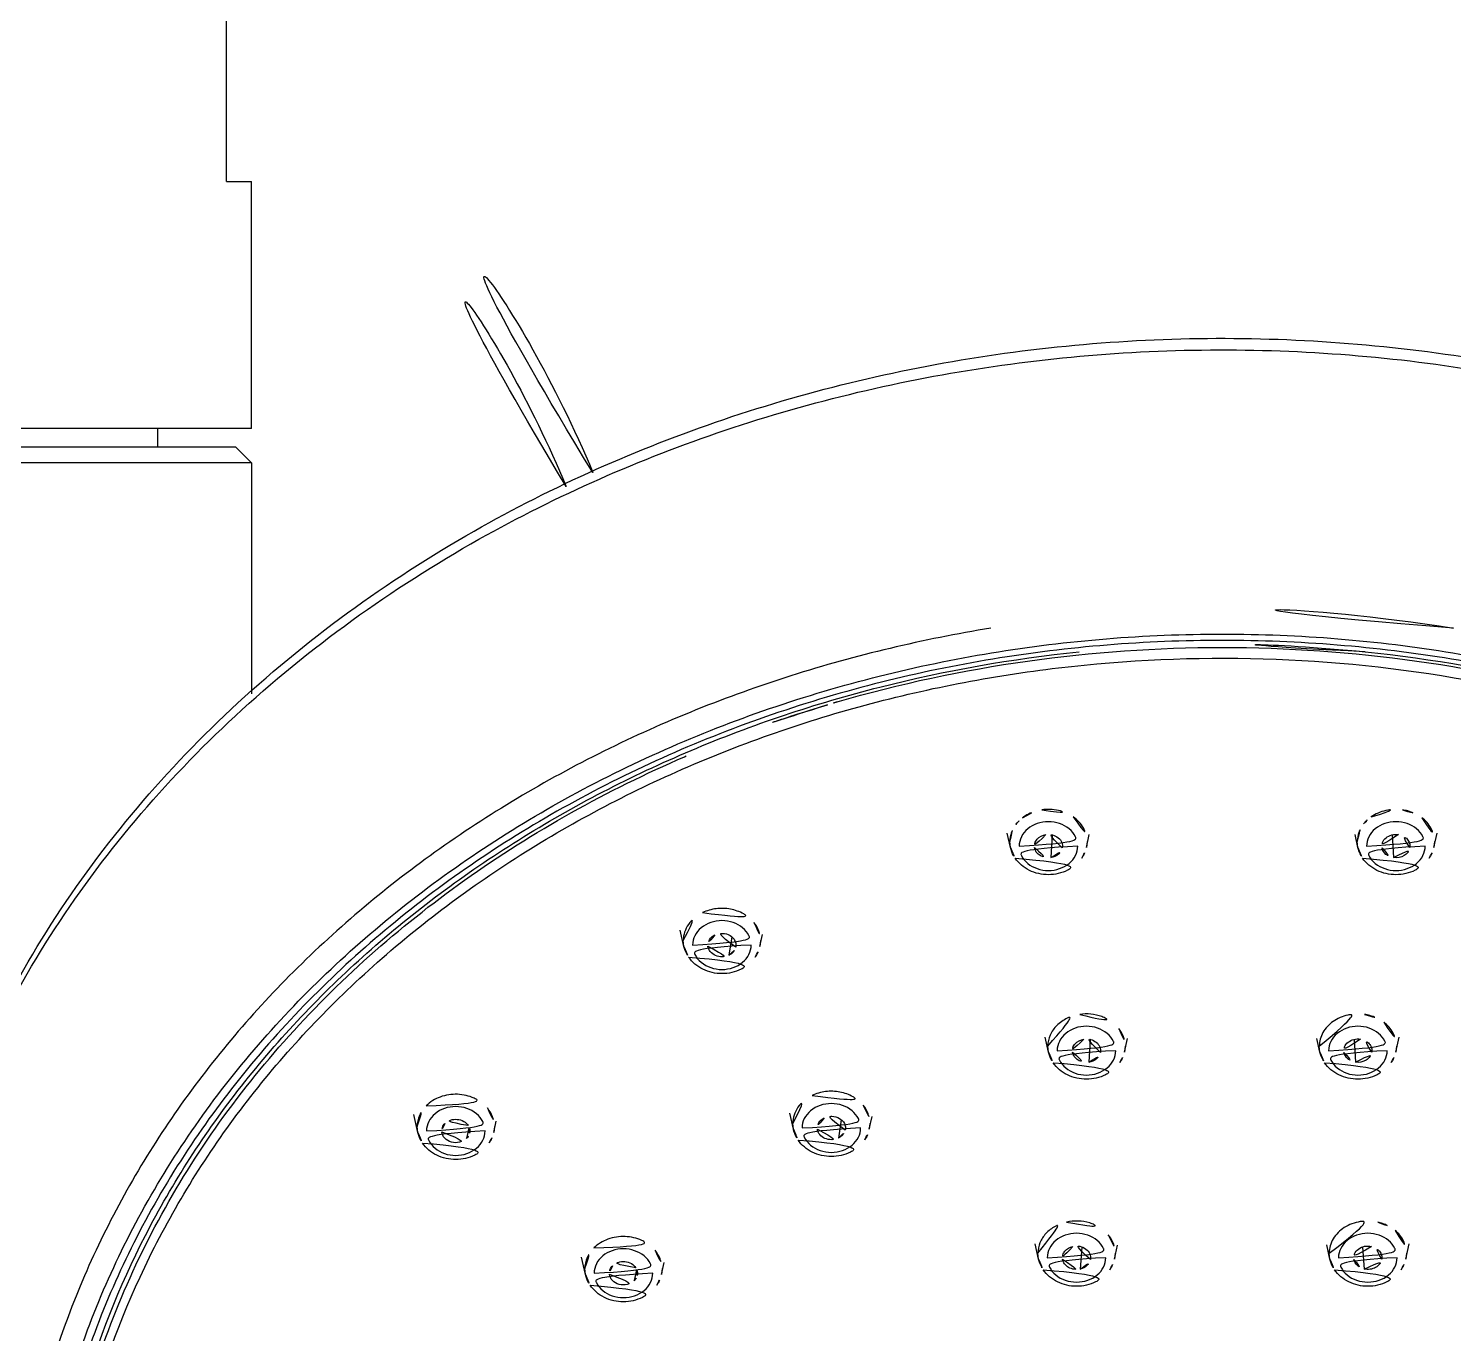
# Model space of a CAD drawing. Extents: x 16296660632 to 16296678915, y -37409619871 to -37409615350.
# Drawn here: x 16296676207.18 to 16296676252.76, y -37409617179.1 to -37409617137.36 of the extents above; entities that cross this region are included whole.
import ezdxf

# ---------------------------------------------------------------- set-up
doc = ezdxf.new("R2010")
doc.units = 0
doc.header["$LTSCALE"] = 10
doc.header["$MEASUREMENT"] = 0
doc.layers.get('0').update_dxf_attribs({"linetype": 'CONTINUOUS'})

msp = doc.modelspace()

# ---------------------------------------------------------------- linework, layer by layer
at = {"ltscale": 0.5}
for p, q in [((16296676213.5133, -37409617142.250816), (16296676213.5133, -37409617136.878098)), ((16296676213.5133, -37409617142.250816), (16296676214.313299, -37409617142.250816)), ((16296676214.313299, -37409617150.150833), (16296676214.313299, -37409617142.250816)), ((16296676214.313299, -37409617150.150833), (16296676214.313299, -37409617142.250816)), ((16296676214.313299, -37409617150.150833), (16296676179.813299, -37409617150.150833)), ((16296676211.313299, -37409617150.150833), (16296676211.313299, -37409617150.750816)), ((16296676213.813299, -37409617150.750816), (16296676180.313299, -37409617150.750816)), ((16296676213.813299, -37409617150.750816), (16296676214.313299, -37409617151.250816)), ((16296676214.313299, -37409617151.250816), (16296676179.813299, -37409617151.250816)), ((16296676214.313299, -37409617151.250816), (16296676214.313299, -37409617158.637032)), ((16296676228.16717, -37409617160.653488), (16296676228.22414, -37409617160.628899)), ((16296676238.59276, -37409617163.556229), (16296676238.48884, -37409617163.095367)), ((16296676239.92514, -37409617163.154449), (16296676239.88471, -37409617163.881416)), ((16296676241.020361, -37409617163.556229), (16296676241.11356, -37409617163.142952)), ((16296676249.706249, -37409617163.556229), (16296676249.61368, -37409617163.145714)), ((16296676250.80147, -37409617163.154503), (16296676250.841909, -37409617163.881416)), ((16296676252.13385, -37409617163.556229), (16296676252.23723, -37409617163.097778)), ((16296676238.59276, -37409617163.556229), (16296676238.57156, -37409617163.366524)), ((16296676241.041571, -37409617163.366524), (16296676241.020361, -37409617163.556229)), ((16296676249.706249, -37409617163.556229), (16296676249.68504, -37409617163.366524)), ((16296676252.15505, -37409617163.366524), (16296676252.13385, -37409617163.556229)), ((16296676228.149509, -37409617166.720627), (16296676228.03223, -37409617166.200569)), ((16296676229.67872, -37409617166.418877), (16296676229.58831, -37409617167.00132)), ((16296676230.57711, -37409617166.720627), (16296676230.66264, -37409617166.341347)), ((16296676228.149509, -37409617166.720627), (16296676228.1283, -37409617166.53093)), ((16296676230.59831, -37409617166.53093), (16296676230.57711, -37409617166.720627)), ((16296676239.8083, -37409617170.098831), (16296676239.701059, -37409617169.623253)), ((16296676242.235901, -37409617170.098831), (16296676242.334379, -37409617169.662102)), ((16296676248.490709, -37409617170.098831), (16296676248.39196, -37409617169.660912)), ((16296676250.91831, -37409617170.098831), (16296676251.025419, -37409617169.623871)), ((16296676239.8083, -37409617170.098831), (16296676239.7871, -37409617169.909126)), ((16296676241.13755, -37409617169.69603), (16296676241.100241, -37409617170.424011)), ((16296676242.257111, -37409617169.909126), (16296676242.235901, -37409617170.098831)), ((16296676248.490709, -37409617170.098831), (16296676248.469509, -37409617169.909126)), ((16296676249.58906, -37409617169.696083), (16296676249.626369, -37409617170.424011)), ((16296676250.93952, -37409617169.909126), (16296676250.91831, -37409617170.098831)), ((16296676219.63608, -37409617172.667778), (16296676219.506599, -37409617172.09359)), ((16296676222.063681, -37409617172.667778), (16296676222.14374, -37409617172.312767)), ((16296676231.649509, -37409617172.571022), (16296676231.53278, -37409617172.053413)), ((16296676231.649509, -37409617172.571022), (16296676231.6283, -37409617172.381317)), ((16296676233.172649, -37409617172.263458), (16296676233.08831, -37409617172.851707)), ((16296676234.07711, -37409617172.571022), (16296676234.16888, -37409617172.164062)), ((16296676234.09831, -37409617172.381317), (16296676234.07711, -37409617172.571022)), ((16296676219.63608, -37409617172.667778), (16296676219.61488, -37409617172.478073)), ((16296676221.27261, -37409617172.517906), (16296676221.194611, -37409617172.86483)), ((16296676222.08489, -37409617172.478073), (16296676222.063681, -37409617172.667778)), ((16296676239.490761, -37409617176.721481), (16296676239.37986, -37409617176.229691)), ((16296676240.8701, -37409617176.336693), (16296676240.82103, -37409617177.039597)), ((16296676241.91836, -37409617176.721481), (16296676242.01985, -37409617176.271446)), ((16296676248.80825, -37409617176.721481), (16296676248.706499, -37409617176.270264)), ((16296676249.856501, -37409617176.336441), (16296676249.905581, -37409617177.039597)), ((16296676251.235849, -37409617176.721481), (16296676251.34656, -37409617176.230553)), ((16296676224.99839, -37409617177.217232), (16296676224.87236, -37409617176.658348)), ((16296676227.425989, -37409617177.217232), (16296676227.513611, -37409617176.828697)), ((16296676239.490761, -37409617176.721481), (16296676239.469561, -37409617176.531776)), ((16296676241.939569, -37409617176.531776), (16296676241.91836, -37409617176.721481)), ((16296676248.80825, -37409617176.721481), (16296676248.787041, -37409617176.531776)), ((16296676251.25705, -37409617176.531776), (16296676251.235849, -37409617176.721481)), ((16296676224.99839, -37409617177.217232), (16296676224.97719, -37409617177.027527)), ((16296676226.63139, -37409617177.057213), (16296676226.556919, -37409617177.414284)), ((16296676227.447201, -37409617177.027527), (16296676227.425989, -37409617177.217232))]:
    msp.add_line(p, q, dxfattribs=at)
for centre, radius, start, end in [((16296676197.063299, -37409617163.250816), 30.5, 22.5259824, 57.357344), ((16296676197.063299, -37409617163.250816), 29.536957, 22.3670756, 56.1059481), ((16296676245.363279, -37409617202.249908), 46.302887, 80.804653, 99.1941603), ((16296676245.3633, -37409617202.109734), 45.0441, 84.1726196, 95.8274891), ((16296676244.58481, -37409617198.642448), 41.384803, 106.6262444, 113.2865389), ((16296676244.91902, -37409617199.665024), 42.460253, 106.2303398, 106.6634876)]:
    msp.add_arc(centre, radius, start, end, dxfattribs=at)
for points, knots in [([(16296676221.43642, -37409617153.434769), (16296676223.969521, -37409617151.992188), (16296676229.39838, -37409617149.581062), (16296676238.11574, -37409617147.518051), (16296676247.154011, -37409617147.032822), (16296676256.112961, -37409617148.147583), (16296676264.600479, -37409617150.815582), (16296676272.24235, -37409617154.930222), (16296676278.69235, -37409617160.318123), (16296676282.058769, -37409617164.694969), (16296676283.427999, -37409617167.001579)], [0, 0, 0, 0, 0.125519925, 0.253937169, 0.383733469, 0.513185354, 0.64062016, 0.764668528, 0.884499094, 1, 1, 1, 1]), ([(16296676221.591999, -37409617153.69886), (16296676224.093611, -37409617152.291473), (16296676229.44743, -37409617149.936073), (16296676238.03389, -37409617147.906487), (16296676246.93775, -37409617147.403511), (16296676255.773291, -37409617148.450256), (16296676264.162001, -37409617151.003036), (16296676271.743191, -37409617154.95874), (16296676278.18317, -37409617160.151527), (16296676281.589729, -37409617164.381958), (16296676282.99168, -37409617166.615952)], [0, 0, 0, 0, 0.125460168, 0.253880152, 0.383724231, 0.513258976, 0.640791586, 0.764913044, 0.884718448, 1, 1, 1, 1]), ([(16296676202.86375, -37409617182.982353), (16296676202.855801, -37409617181.531189), (16296676203.053761, -37409617178.614891), (16296676203.986851, -37409617174.313812), (16296676205.54063, -37409617170.143913), (16296676208.427919, -37409617164.800774), (16296676213.495041, -37409617158.758499), (16296676218.64402, -37409617155.025009), (16296676221.43642, -37409617153.434769)], [0, 0, 0, 0, 0.119138076, 0.238960869, 0.36013133, 0.483215396, 0.736183404, 1, 1, 1, 1]), ([(16296676202.908369, -37409617182.982933), (16296676202.908369, -37409617181.544609), (16296676203.121269, -37409617178.654137), (16296676204.072149, -37409617174.392937), (16296676205.640841, -37409617170.261452), (16296676208.54664, -37409617164.962227), (16296676213.636101, -37409617158.968842), (16296676218.794201, -37409617155.272903), (16296676221.591999, -37409617153.69886)], [0, 0, 0, 0, 0.118642455, 0.238062613, 0.358949549, 0.48192182, 0.735201088, 1, 1, 1, 1]), ([(16296676237.96497, -37409617156.541893), (16296676235.80192, -37409617156.892929), (16296676231.55827, -37409617157.898979), (16296676225.558359, -37409617160.306122), (16296676220.13382, -37409617163.535683), (16296676215.445761, -37409617167.496277), (16296676211.634781, -37409617172.076401), (16296676208.8197, -37409617177.145576), (16296676207.09164, -37409617182.550636), (16296676206.702221, -37409617186.283577), (16296676206.702221, -37409617188.132652)], [0, 0, 0, 0, 0.136203862, 0.269935676, 0.400346432, 0.52691745, 0.649567624, 0.768672492, 0.885070792, 1, 1, 1, 1]), ([(16296676207.37051, -37409617188.140663), (16296676207.38768, -37409617186.07782), (16296676207.917589, -37409617181.906067), (16296676210.154881, -37409617175.941498), (16296676213.736549, -37409617170.468239), (16296676218.514009, -37409617165.695297), (16296676224.2983, -37409617161.793961), (16296676230.86879, -37409617158.903801), (16296676237.978769, -37409617157.127457), (16296676245.363279, -37409617156.528229), (16296676252.747761, -37409617157.127449), (16296676259.857679, -37409617158.903763), (16296676266.428089, -37409617161.793854), (16296676272.212339, -37409617165.695084), (16296676276.989799, -37409617170.467934), (16296676280.571541, -37409617175.941116), (16296676282.808929, -37409617181.905701), (16296676283.338909, -37409617186.077477), (16296676283.356091, -37409617188.14035)], [0, 0, 0, 0, 0.056786236, 0.114515232, 0.173930077, 0.235460743, 0.29919542, 0.364895673, 0.432059396, 0.500001234, 0.567942837, 0.635105872, 0.700805174, 0.764538933, 0.826068993, 0.885483689, 0.943212958, 1, 1, 1, 1]), ([(16296676283.112579, -37409617188.164673), (16296676283.0973, -37409617186.114166), (16296676282.573919, -37409617181.967018), (16296676280.35409, -37409617176.036781), (16296676276.796921, -37409617170.594566), (16296676272.05015, -37409617165.848427), (16296676266.30171, -37409617161.968811), (16296676259.771099, -37409617159.094673), (16296676252.703739, -37409617157.328133), (16296676245.363251, -37409617156.732208), (16296676238.022779, -37409617157.328163), (16296676230.95549, -37409617159.094673), (16296676224.424971, -37409617161.968781), (16296676218.6766, -37409617165.84832), (16296676213.92985, -37409617170.594391), (16296676210.372629, -37409617176.036552), (16296676208.15274, -37409617181.966797), (16296676207.62933, -37409617186.113983), (16296676207.614031, -37409617188.164513)], [0, 0, 0, 0, 0.056786756, 0.114514246, 0.173926764, 0.235455537, 0.299189585, 0.364890721, 0.432056613, 0.500001345, 0.567945833, 0.635111014, 0.700811163, 0.764544253, 0.826072378, 0.885484714, 0.943212453, 1, 1, 1, 1]), ([(16296676207.97225, -37409617186.449142), (16296676208.09432, -37409617184.643204), (16296676208.726151, -37409617181.015938), (16296676210.785891, -37409617175.833633), (16296676213.891371, -37409617171.033852), (16296676217.94347, -37409617166.762672), (16296676222.815769, -37409617163.144051), (16296676228.36087, -37409617160.283089), (16296676234.410641, -37409617158.262512), (16296676238.64419, -37409617157.517967), (16296676240.789761, -37409617157.298424)], [0, 0, 0, 0, 0.114111469, 0.230150155, 0.34931773, 0.472314203, 0.599349345, 0.730149057, 0.864030476, 1, 1, 1, 1]), ([(16296676233.051439, -37409617158.896973), (16296676237.031059, -37409617157.738487), (16296676245.363489, -37409617156.574707), (16296676253.695921, -37409617157.738564), (16296676257.675529, -37409617158.897079)], [0, 0, 0, 0, 0.500000133, 1, 1, 1, 1]), ([(16296676249.936689, -37409617157.298393), (16296676252.08227, -37409617157.517937), (16296676256.31583, -37409617158.262482), (16296676262.365629, -37409617160.283043), (16296676267.910761, -37409617163.143997), (16296676272.783091, -37409617166.762627), (16296676276.835211, -37409617171.033813), (16296676279.940701, -37409617175.833603), (16296676282.00046, -37409617181.015923), (16296676282.63229, -37409617184.643188), (16296676282.75436, -37409617186.449142)], [0, 0, 0, 0, 0.135969474, 0.269850897, 0.400650647, 0.527685839, 0.650682352, 0.769849943, 0.8858886, 1, 1, 1, 1]), ([(16296676208.949909, -37409617182.546257), (16296676209.36585, -37409617180.744057), (16296676210.284491, -37409617178.080177), (16296676212.03031, -37409617174.75943), (16296676214.146231, -37409617171.532272), (16296676217.43638, -37409617167.818466), (16296676222.214069, -37409617164.049751), (16296676227.705709, -37409617161.04277), (16296676233.739429, -37409617158.88752), (16296676240.12978, -37409617157.647438), (16296676246.680571, -37409617157.359444), (16296676253.191, -37409617158.031967), (16296676259.46142, -37409617159.645233), (16296676265.29921, -37409617162.151283), (16296676270.524151, -37409617165.476112), (16296676274.972969, -37409617169.521118), (16296676278.503691, -37409617174.166451), (16296676280.99889, -37409617179.267403), (16296676281.92116, -37409617182.896217), (16296676282.181589, -37409617184.714279)], [0, 0, 0, 0, 0.057027706, 0.086079982, 0.115549992, 0.175835778, 0.238110611, 0.302278569, 0.368027945, 0.434879291, 0.502242019, 0.569475352, 0.635951039, 0.701115807, 0.764550941, 0.82602715, 0.885548099, 0.943372231, 1, 1, 1, 1]), ([(16296676208.66556, -37409617182.651649), (16296676208.92029, -37409617181.485931), (16296676209.593639, -37409617179.170677), (16296676211.0632, -37409617175.837547), (16296676212.97858, -37409617172.66655), (16296676216.12051, -37409617168.673508), (16296676221.051649, -37409617164.304138), (16296676225.699329, -37409617161.720863), (16296676228.16717, -37409617160.653488)], [0, 0, 0, 0, 0.117427827, 0.23645189, 0.357531555, 0.481006703, 0.735392401, 1, 1, 1, 1]), ([(16296676238.980181, -37409617162.602463), (16296676239.023371, -37409617162.570068), (16296676239.209471, -37409617162.449318), (16296676239.42642, -37409617162.378311), (16296676239.59211, -37409617162.353989)], [0, 0, 0, 0, 0.243746269, 1, 1, 1, 1]), ([(16296676239.59211, -37409617162.353989), (16296676239.768379, -37409617162.32811), (16296676240.127069, -37409617162.34005), (16296676240.4592, -37409617162.480263), (16296676240.60041, -37409617162.578911)], [0, 0, 0, 0, 0.508430719, 1, 1, 1, 1]), ([(16296676250.1262, -37409617162.578911), (16296676250.26742, -37409617162.480263), (16296676250.599541, -37409617162.34005), (16296676250.958229, -37409617162.32811), (16296676251.134501, -37409617162.353989)], [0, 0, 0, 0, 0.491569293, 1, 1, 1, 1]), ([(16296676251.134501, -37409617162.353989), (16296676251.19076, -37409617162.362244), (16296676251.407631, -37409617162.407051), (16296676251.61479, -37409617162.503754), (16296676251.746429, -37409617162.602463)], [0, 0, 0, 0, 0.25680866, 1, 1, 1, 1]), ([(16296676238.75922, -37409617162.821693), (16296676238.774549, -37409617162.80127), (16296676238.84008, -37409617162.720512), (16296676238.91744, -37409617162.649513), (16296676238.980181, -37409617162.602463)], [0, 0, 0, 0, 0.245524918, 1, 1, 1, 1]), ([(16296676238.86932, -37409617163.512466), (16296676238.86932, -37409617163.410118), (16296676238.921869, -37409617163.196854), (16296676239.1364, -37409617162.938728), (16296676239.44651, -37409617162.770691), (16296676239.80653, -37409617162.712547), (16296676240.166559, -37409617162.770683), (16296676240.47669, -37409617162.938713), (16296676240.691259, -37409617163.196838), (16296676240.743799, -37409617163.41011), (16296676240.743799, -37409617163.512466)], [0, 0, 0, 0, 0.114312006, 0.235129985, 0.364650407, 0.499988885, 0.63532732, 0.764854047, 0.885682873, 1, 1, 1, 1]), ([(16296676240.60041, -37409617162.578911), (16296676240.731621, -37409617162.670563), (16296676240.955, -37409617162.902412), (16296676241.041571, -37409617163.216621), (16296676241.041571, -37409617163.366524)], [0, 0, 0, 0, 0.516378389, 1, 1, 1, 1]), ([(16296676249.88822, -37409617162.801537), (16296676249.90477, -37409617162.780586), (16296676249.975571, -37409617162.69783), (16296676250.058861, -37409617162.625954), (16296676250.1262, -37409617162.578911)], [0, 0, 0, 0, 0.245322999, 1, 1, 1, 1]), ([(16296676249.982809, -37409617163.512466), (16296676249.982809, -37409617163.410118), (16296676250.035351, -37409617163.196854), (16296676250.249889, -37409617162.938728), (16296676250.559999, -37409617162.770691), (16296676250.920019, -37409617162.712547), (16296676251.280041, -37409617162.770683), (16296676251.590179, -37409617162.938713), (16296676251.804741, -37409617163.196838), (16296676251.85729, -37409617163.41011), (16296676251.85729, -37409617163.512466)], [0, 0, 0, 0, 0.114312006, 0.235129985, 0.364650407, 0.499988885, 0.63532732, 0.764854047, 0.885682873, 1, 1, 1, 1]), ([(16296676251.746429, -37409617162.602463), (16296676251.868851, -37409617162.694252), (16296676252.07584, -37409617162.921867), (16296676252.15505, -37409617163.222641), (16296676252.15505, -37409617163.366524)], [0, 0, 0, 0, 0.515382057, 1, 1, 1, 1]), ([(16296676238.57156, -37409617163.366524), (16296676238.57156, -37409617163.270721), (16296676238.60507, -37409617163.074783), (16296676238.699881, -37409617162.900711), (16296676238.75922, -37409617162.821693)], [0, 0, 0, 0, 0.492230487, 1, 1, 1, 1]), ([(16296676239.72854, -37409617163.143517), (16296676239.622919, -37409617163.158997), (16296676239.466379, -37409617163.233223), (16296676239.36088, -37409617163.413239), (16296676239.35306, -37409617163.513603), (16296676239.360291, -37409617163.560402)], [0, 0, 0, 0, 0.525058513, 0.767063988, 1, 1, 1, 1]), ([(16296676240.25106, -37409617163.570747), (16296676240.261971, -37409617163.512894), (16296676240.2488, -37409617163.38443), (16296676240.12677, -37409617163.229652), (16296676239.94072, -37409617163.140266), (16296676239.79841, -37409617163.133423), (16296676239.72854, -37409617163.143517)], [0, 0, 0, 0, 0.226899523, 0.46705534, 0.727936042, 1, 1, 1, 1]), ([(16296676249.68504, -37409617163.366524), (16296676249.68504, -37409617163.266724), (16296676249.721531, -37409617163.062248), (16296676249.82423, -37409617162.882507), (16296676249.88822, -37409617162.801537)], [0, 0, 0, 0, 0.491642902, 1, 1, 1, 1]), ([(16296676250.998301, -37409617163.143547), (16296676250.92836, -37409617163.133263), (16296676250.785839, -37409617163.140343), (16296676250.599581, -37409617163.229767), (16296676250.477551, -37409617163.384918), (16296676250.46463, -37409617163.513588), (16296676250.4757, -37409617163.571503)], [0, 0, 0, 0, 0.272085503, 0.532941207, 0.773087496, 1, 1, 1, 1]), ([(16296676251.36619, -37409617163.561211), (16296676251.37355, -37409617163.514381), (16296676251.365959, -37409617163.413918), (16296676251.260691, -37409617163.233467), (16296676251.103979, -37409617163.159302), (16296676250.998301, -37409617163.143547)], [0, 0, 0, 0, 0.232942924, 0.474931215, 1, 1, 1, 1]), ([(16296676238.59276, -37409617163.556229), (16296676238.613251, -37409617163.647087), (16296676238.658991, -37409617163.76545), (16296676238.724171, -37409617163.871727), (16296676238.741819, -37409617163.897797)], [0, 0, 0, 0, 0.747376417, 1, 1, 1, 1]), ([(16296676240.743799, -37409617163.512466), (16296676240.743799, -37409617163.614822), (16296676240.691271, -37409617163.828079), (16296676240.476721, -37409617164.086197), (16296676240.16662, -37409617164.25425), (16296676239.806601, -37409617164.312378), (16296676239.446569, -37409617164.254257), (16296676239.13644, -37409617164.086243), (16296676238.921869, -37409617163.828102), (16296676238.86932, -37409617163.614822), (16296676238.86932, -37409617163.512466)], [0, 0, 0, 0, 0.114312006, 0.235129985, 0.364650407, 0.499988885, 0.63532732, 0.764854047, 0.885682873, 1, 1, 1, 1]), ([(16296676239.360291, -37409617163.560402), (16296676239.36812, -37409617163.611092), (16296676239.411711, -37409617163.713028), (16296676239.58153, -37409617163.865227), (16296676239.76889, -37409617163.898407), (16296676239.88471, -37409617163.881409)], [0, 0, 0, 0, 0.229746287, 0.475643305, 1, 1, 1, 1]), ([(16296676239.88471, -37409617163.881409), (16296676239.972179, -37409617163.868393), (16296676240.137199, -37409617163.802971), (16296676240.23632, -37409617163.64888), (16296676240.25106, -37409617163.570747)], [0, 0, 0, 0, 0.526562467, 1, 1, 1, 1]), ([(16296676240.873039, -37409617163.895248), (16296676240.890459, -37409617163.869339), (16296676240.95484, -37409617163.763763), (16296676241.00004, -37409617163.646347), (16296676241.020361, -37409617163.556229)], [0, 0, 0, 0, 0.252596276, 1, 1, 1, 1]), ([(16296676249.706249, -37409617163.556229), (16296676249.72674, -37409617163.647087), (16296676249.77247, -37409617163.76545), (16296676249.83765, -37409617163.871727), (16296676249.855301, -37409617163.897797)], [0, 0, 0, 0, 0.747376417, 1, 1, 1, 1]), ([(16296676251.85729, -37409617163.512466), (16296676251.85729, -37409617163.614822), (16296676251.80475, -37409617163.828072), (16296676251.590219, -37409617164.086197), (16296676251.280121, -37409617164.254242), (16296676250.920099, -37409617164.312378), (16296676250.560061, -37409617164.254272), (16296676250.24992, -37409617164.086227), (16296676250.035351, -37409617163.828087), (16296676249.982809, -37409617163.614807), (16296676249.982809, -37409617163.512466)], [0, 0, 0, 0, 0.114310105, 0.235124067, 0.364641692, 0.499979657, 0.635320228, 0.764859836, 0.885692229, 1, 1, 1, 1]), ([(16296676250.4757, -37409617163.571503), (16296676250.49061, -37409617163.64949), (16296676250.589821, -37409617163.80304), (16296676250.754539, -37409617163.868584), (16296676250.841909, -37409617163.881409)], [0, 0, 0, 0, 0.473465878, 1, 1, 1, 1]), ([(16296676250.841909, -37409617163.881409), (16296676250.957609, -37409617163.898163), (16296676251.144661, -37409617163.865379), (16296676251.314489, -37409617163.713531), (16296676251.35824, -37409617163.611816), (16296676251.36619, -37409617163.561211)], [0, 0, 0, 0, 0.524299117, 0.770216997, 1, 1, 1, 1]), ([(16296676251.986521, -37409617163.895248), (16296676252.00395, -37409617163.869339), (16296676252.068319, -37409617163.763763), (16296676252.113529, -37409617163.646347), (16296676252.13385, -37409617163.556229)], [0, 0, 0, 0, 0.252596276, 1, 1, 1, 1]), ([(16296676238.741819, -37409617163.897797), (16296676238.853901, -37409617164.063393), (16296676239.18578, -37409617164.337608), (16296676239.8083, -37409617164.472313), (16296676240.430429, -37409617164.336143), (16296676240.76148, -37409617164.061096), (16296676240.873039, -37409617163.895248)], [0, 0, 0, 0, 0.244705046, 0.500077808, 0.755397943, 1, 1, 1, 1]), ([(16296676249.855301, -37409617163.897797), (16296676249.96739, -37409617164.063393), (16296676250.299259, -37409617164.337608), (16296676250.92178, -37409617164.472313), (16296676251.543921, -37409617164.336143), (16296676251.874969, -37409617164.061096), (16296676251.986521, -37409617163.895248)], [0, 0, 0, 0, 0.244705046, 0.500077808, 0.755397943, 1, 1, 1, 1]), ([(16296676228.7458, -37409617165.640518), (16296676228.881451, -37409617165.575333), (16296676229.17926, -37409617165.490242), (16296676229.638651, -37409617165.504677), (16296676230.063339, -37409617165.654839), (16296676230.29447, -37409617165.842796), (16296676230.383711, -37409617165.951752)], [0, 0, 0, 0, 0.253532305, 0.51129782, 0.762751889, 1, 1, 1, 1]), ([(16296676228.1283, -37409617166.53093), (16296676228.1283, -37409617166.441116), (16296676228.15782, -37409617166.257721), (16296676228.329901, -37409617165.915894), (16296676228.56909, -37409617165.725456), (16296676228.7458, -37409617165.640518)], [0, 0, 0, 0, 0.237457849, 0.481575461, 1, 1, 1, 1]), ([(16296676228.426069, -37409617166.67688), (16296676228.426069, -37409617166.574516), (16296676228.478609, -37409617166.361267), (16296676228.69315, -37409617166.103142), (16296676229.00325, -37409617165.935097), (16296676229.36327, -37409617165.876968), (16296676229.723301, -37409617165.935081), (16296676230.03343, -37409617166.103111), (16296676230.247999, -37409617166.361237), (16296676230.30055, -37409617166.574516), (16296676230.30055, -37409617166.67688)], [0, 0, 0, 0, 0.114312006, 0.235129985, 0.364650407, 0.499988885, 0.63532732, 0.764854047, 0.885682873, 1, 1, 1, 1]), ([(16296676230.383711, -37409617165.951752), (16296676230.451099, -37409617166.033997), (16296676230.559601, -37409617166.217682), (16296676230.59831, -37409617166.428268), (16296676230.59831, -37409617166.53093)], [0, 0, 0, 0, 0.508784698, 1, 1, 1, 1]), ([(16296676229.138411, -37409617166.352386), (16296676229.068359, -37409617166.38604), (16296676228.94516, -37409617166.485657), (16296676228.907129, -37409617166.643318), (16296676228.915541, -37409617166.713959)], [0, 0, 0, 0, 0.522069714, 1, 1, 1, 1]), ([(16296676229.805389, -37409617166.746689), (16296676229.81324, -37409617166.712067), (16296676229.81731, -37409617166.639076), (16296676229.774309, -37409617166.495262), (16296676229.62752, -37409617166.348686), (16296676229.384899, -37409617166.283051), (16296676229.21393, -37409617166.316307), (16296676229.138411, -37409617166.352386)], [0, 0, 0, 0, 0.113026694, 0.227416407, 0.469337789, 0.733556403, 1, 1, 1, 1]), ([(16296676228.149509, -37409617166.720627), (16296676228.169991, -37409617166.811501), (16296676228.215731, -37409617166.929863), (16296676228.28091, -37409617167.03614), (16296676228.298559, -37409617167.06221)], [0, 0, 0, 0, 0.747376417, 1, 1, 1, 1]), ([(16296676230.30055, -37409617166.67688), (16296676230.30055, -37409617166.779228), (16296676230.248011, -37409617166.9925), (16296676230.033449, -37409617167.250618), (16296676229.723351, -37409617167.418663), (16296676229.36335, -37409617167.476784), (16296676229.00334, -37409617167.418678), (16296676228.693199, -37409617167.250664), (16296676228.478621, -37409617166.992523), (16296676228.426069, -37409617166.779243), (16296676228.426069, -37409617166.67688)], [0, 0, 0, 0, 0.114311701, 0.235134772, 0.364657407, 0.499981712, 0.635314509, 0.764844915, 0.885679469, 1, 1, 1, 1]), ([(16296676228.915541, -37409617166.713959), (16296676228.92301, -37409617166.776733), (16296676228.9816, -37409617166.90461), (16296676229.156521, -37409617167.02639), (16296676229.374149, -37409617167.066643), (16296676229.522301, -37409617167.033043), (16296676229.58831, -37409617167.00132)], [0, 0, 0, 0, 0.226741485, 0.473823236, 0.737327634, 1, 1, 1, 1]), ([(16296676229.58831, -37409617167.00132), (16296676229.641769, -37409617166.975479), (16296676229.737341, -37409617166.906189), (16296676229.793209, -37409617166.800362), (16296676229.805389, -37409617166.746689)], [0, 0, 0, 0, 0.518980898, 1, 1, 1, 1]), ([(16296676230.429779, -37409617167.059647), (16296676230.447201, -37409617167.033737), (16296676230.51158, -37409617166.928177), (16296676230.55678, -37409617166.81076), (16296676230.57711, -37409617166.720627)], [0, 0, 0, 0, 0.252596276, 1, 1, 1, 1]), ([(16296676228.298559, -37409617167.06221), (16296676228.41065, -37409617167.227798), (16296676228.742519, -37409617167.502007), (16296676229.36504, -37409617167.636726), (16296676229.987169, -37409617167.500557), (16296676230.31823, -37409617167.225502), (16296676230.429779, -37409617167.059647)], [0, 0, 0, 0, 0.244705046, 0.500077808, 0.755397943, 1, 1, 1, 1]), ([(16296676239.7871, -37409617169.909126), (16296676239.7871, -37409617169.789299), (16296676239.840851, -37409617169.541367), (16296676240.06599, -37409617169.225777), (16296676240.40144, -37409617168.996208), (16296676240.668739, -37409617168.916977), (16296676240.80765, -37409617168.896591)], [0, 0, 0, 0, 0.23077905, 0.472346446, 0.729613308, 1, 1, 1, 1]), ([(16296676240.80765, -37409617168.896591), (16296676241.040791, -37409617168.862373), (16296676241.514811, -37409617168.903152), (16296676241.91712, -37409617169.171021), (16296676242.05393, -37409617169.344139)], [0, 0, 0, 0, 0.516426669, 1, 1, 1, 1]), ([(16296676248.469509, -37409617169.909126), (16296676248.469509, -37409617169.759216), (16296676248.556511, -37409617169.444679), (16296676248.90189, -37409617169.085609), (16296676249.38348, -37409617168.883049), (16296676249.742689, -37409617168.870712), (16296676249.91897, -37409617168.896591)], [0, 0, 0, 0, 0.226991902, 0.469358485, 0.730205559, 1, 1, 1, 1]), ([(16296676249.91897, -37409617168.896591), (16296676249.97522, -37409617168.904846), (16296676250.192089, -37409617168.949654), (16296676250.39925, -37409617169.046341), (16296676250.53089, -37409617169.145058)], [0, 0, 0, 0, 0.25680866, 1, 1, 1, 1]), ([(16296676250.53089, -37409617169.145058), (16296676250.653311, -37409617169.236847), (16296676250.8603, -37409617169.46447), (16296676250.93952, -37409617169.765244), (16296676250.93952, -37409617169.909126)], [0, 0, 0, 0, 0.515382057, 1, 1, 1, 1]), ([(16296676240.08486, -37409617170.055069), (16296676240.08486, -37409617169.952721), (16296676240.1374, -37409617169.739464), (16296676240.351931, -37409617169.481354), (16296676240.662029, -37409617169.313301), (16296676241.022051, -37409617169.255157), (16296676241.38209, -37409617169.313271), (16296676241.69223, -37409617169.481323), (16296676241.906799, -37409617169.739449), (16296676241.959339, -37409617169.952721), (16296676241.959339, -37409617170.055069)], [0, 0, 0, 0, 0.114310105, 0.235124067, 0.364641692, 0.499979657, 0.635320228, 0.764859836, 0.885692229, 1, 1, 1, 1]), ([(16296676240.944071, -37409617169.686119), (16296676240.838421, -37409617169.701607), (16296676240.68182, -37409617169.775879), (16296676240.576349, -37409617169.956017), (16296676240.5686, -37409617170.056419), (16296676240.575859, -37409617170.103233)], [0, 0, 0, 0, 0.525058469, 0.767058584, 1, 1, 1, 1]), ([(16296676241.46693, -37409617170.111549), (16296676241.47748, -37409617170.053757), (16296676241.463671, -37409617169.925697), (16296676241.341471, -37409617169.771698), (16296676241.15572, -37409617169.682823), (16296676241.013769, -37409617169.676041), (16296676240.944071, -37409617169.686119)], [0, 0, 0, 0, 0.226881059, 0.467108852, 0.727997577, 1, 1, 1, 1]), ([(16296676242.05393, -37409617169.344139), (16296676242.11792, -37409617169.42511), (16296676242.220619, -37409617169.604851), (16296676242.257111, -37409617169.809319), (16296676242.257111, -37409617169.909126)], [0, 0, 0, 0, 0.508357088, 1, 1, 1, 1]), ([(16296676248.767269, -37409617170.055069), (16296676248.767269, -37409617169.952721), (16296676248.819811, -37409617169.739464), (16296676249.03434, -37409617169.481354), (16296676249.34444, -37409617169.313301), (16296676249.704451, -37409617169.255157), (16296676250.064501, -37409617169.313271), (16296676250.37464, -37409617169.481323), (16296676250.589211, -37409617169.739449), (16296676250.64175, -37409617169.952721), (16296676250.64175, -37409617170.055069)], [0, 0, 0, 0, 0.114310105, 0.235124067, 0.364641692, 0.499979657, 0.635320228, 0.764859836, 0.885692229, 1, 1, 1, 1]), ([(16296676249.78277, -37409617169.68615), (16296676249.712999, -37409617169.675903), (16296676249.57082, -37409617169.682877), (16296676249.384859, -37409617169.771843), (16296676249.262671, -37409617169.926224), (16296676249.249109, -37409617170.054512), (16296676249.25983, -37409617170.112343)], [0, 0, 0, 0, 0.27202575, 0.532889591, 0.773106003, 1, 1, 1, 1]), ([(16296676239.8083, -37409617170.098831), (16296676239.828791, -37409617170.18969), (16296676239.874519, -37409617170.308052), (16296676239.939711, -37409617170.41433), (16296676239.95735, -37409617170.440407)], [0, 0, 0, 0, 0.747376417, 1, 1, 1, 1]), ([(16296676241.959339, -37409617170.055069), (16296676241.959339, -37409617170.157417), (16296676241.906799, -37409617170.370682), (16296676241.692261, -37409617170.628807), (16296676241.382151, -37409617170.796852), (16296676241.022129, -37409617170.85498), (16296676240.662109, -37409617170.796867), (16296676240.351971, -37409617170.628838), (16296676240.137409, -37409617170.370697), (16296676240.08486, -37409617170.157417), (16296676240.08486, -37409617170.055069)], [0, 0, 0, 0, 0.114312006, 0.235129985, 0.364650407, 0.499988885, 0.63532732, 0.764854047, 0.885682873, 1, 1, 1, 1]), ([(16296676240.575859, -37409617170.103233), (16296676240.583731, -37409617170.1539), (16296676240.627359, -37409617170.255768), (16296676240.79718, -37409617170.40786), (16296676240.984461, -37409617170.441002), (16296676241.100241, -37409617170.424011)], [0, 0, 0, 0, 0.229751425, 0.475654097, 1, 1, 1, 1]), ([(16296676248.490709, -37409617170.098831), (16296676248.5112, -37409617170.18969), (16296676248.556931, -37409617170.308052), (16296676248.62211, -37409617170.41433), (16296676248.639759, -37409617170.440407)], [0, 0, 0, 0, 0.747376417, 1, 1, 1, 1]), ([(16296676250.64175, -37409617170.055069), (16296676250.64175, -37409617170.157417), (16296676250.589211, -37409617170.370667), (16296676250.37468, -37409617170.628799), (16296676250.064581, -37409617170.796837), (16296676249.704571, -37409617170.85498), (16296676249.344521, -37409617170.796883), (16296676249.03438, -37409617170.62883), (16296676248.819811, -37409617170.370689), (16296676248.767269, -37409617170.157417), (16296676248.767269, -37409617170.055069)], [0, 0, 0, 0, 0.114310105, 0.235124067, 0.364641692, 0.499979657, 0.635320228, 0.764859836, 0.885692229, 1, 1, 1, 1]), ([(16296676249.25983, -37409617170.112343), (16296676249.27434, -37409617170.190666), (16296676249.373381, -37409617170.34523), (16296676249.538691, -37409617170.41114), (16296676249.626369, -37409617170.424011)], [0, 0, 0, 0, 0.473361628, 1, 1, 1, 1]), ([(16296676250.15062, -37409617170.104027), (16296676250.15802, -37409617170.05719), (16296676250.15049, -37409617169.95668), (16296676250.04524, -37409617169.776123), (16296676249.888479, -37409617169.701912), (16296676249.78277, -37409617169.68615)], [0, 0, 0, 0, 0.23294821, 0.474931301, 1, 1, 1, 1]), ([(16296676239.95735, -37409617170.440407), (16296676240.069441, -37409617170.606003), (16296676240.40132, -37409617170.880211), (16296676241.02384, -37409617171.014923), (16296676241.645969, -37409617170.878754), (16296676241.97702, -37409617170.603699), (16296676242.08857, -37409617170.437851)], [0, 0, 0, 0, 0.244705046, 0.500077808, 0.755397943, 1, 1, 1, 1]), ([(16296676241.100241, -37409617170.424011), (16296676241.18803, -37409617170.410942), (16296676241.353661, -37409617170.345154), (16296676241.4526, -37409617170.190018), (16296676241.46693, -37409617170.111549)], [0, 0, 0, 0, 0.526669108, 1, 1, 1, 1]), ([(16296676242.08857, -37409617170.437851), (16296676242.106001, -37409617170.411942), (16296676242.17037, -37409617170.306374), (16296676242.21558, -37409617170.18895), (16296676242.235901, -37409617170.098831)], [0, 0, 0, 0, 0.252596276, 1, 1, 1, 1]), ([(16296676248.639759, -37409617170.440407), (16296676248.75185, -37409617170.606003), (16296676249.083719, -37409617170.880211), (16296676249.706249, -37409617171.014923), (16296676250.328381, -37409617170.878754), (16296676250.65943, -37409617170.603699), (16296676250.770981, -37409617170.437851)], [0, 0, 0, 0, 0.244705046, 0.500077808, 0.755397943, 1, 1, 1, 1]), ([(16296676249.626369, -37409617170.424011), (16296676249.742041, -37409617170.44075), (16296676249.92902, -37409617170.407997), (16296676250.098841, -37409617170.256271), (16296676250.142639, -37409617170.154617), (16296676250.15062, -37409617170.104027)], [0, 0, 0, 0, 0.524288734, 0.770212046, 1, 1, 1, 1]), ([(16296676250.770981, -37409617170.437851), (16296676250.78841, -37409617170.411942), (16296676250.852779, -37409617170.306374), (16296676250.897989, -37409617170.18895), (16296676250.91831, -37409617170.098831)], [0, 0, 0, 0, 0.252596276, 1, 1, 1, 1]), ([(16296676219.903811, -37409617171.817192), (16296676220.028999, -37409617171.692993), (16296676220.350189, -37409617171.498787), (16296676220.8123, -37409617171.429848), (16296676221.182949, -37409617171.478851), (16296676221.525009, -37409617171.593483), (16296676221.74971, -37409617171.755432), (16296676221.86154, -37409617171.888351)], [0, 0, 0, 0, 0.244323645, 0.501976548, 0.631850306, 0.759330057, 1, 1, 1, 1]), ([(16296676232.2458, -37409617171.490913), (16296676232.381451, -37409617171.425713), (16296676232.67926, -37409617171.34063), (16296676233.138651, -37409617171.355072), (16296676233.563339, -37409617171.505234), (16296676233.79447, -37409617171.693192), (16296676233.883711, -37409617171.802139)], [0, 0, 0, 0, 0.253532305, 0.51129782, 0.762751889, 1, 1, 1, 1]), ([(16296676219.61488, -37409617172.478073), (16296676219.61488, -37409617172.358261), (16296676219.66844, -37409617172.11055), (16296676219.81477, -37409617171.90554), (16296676219.903811, -37409617171.817192)], [0, 0, 0, 0, 0.488533912, 1, 1, 1, 1]), ([(16296676219.91264, -37409617172.624023), (16296676219.91264, -37409617172.521667), (16296676219.965179, -37409617172.308411), (16296676220.17972, -37409617172.050293), (16296676220.48983, -37409617171.88224), (16296676220.84985, -37409617171.824112), (16296676221.209881, -37409617171.882233), (16296676221.52001, -37409617172.050247), (16296676221.734579, -37409617172.308388), (16296676221.787121, -37409617172.521667), (16296676221.787121, -37409617172.624023)], [0, 0, 0, 0, 0.114312006, 0.235129985, 0.364650407, 0.499988885, 0.63532732, 0.764854047, 0.885682873, 1, 1, 1, 1]), ([(16296676221.86154, -37409617171.888351), (16296676221.93152, -37409617171.971519), (16296676222.04447, -37409617172.158089), (16296676222.08489, -37409617172.373268), (16296676222.08489, -37409617172.478073)], [0, 0, 0, 0, 0.50910945, 1, 1, 1, 1]), ([(16296676231.6283, -37409617172.381317), (16296676231.6283, -37409617172.291512), (16296676231.65782, -37409617172.108109), (16296676231.829901, -37409617171.766273), (16296676232.06909, -37409617171.575844), (16296676232.2458, -37409617171.490913)], [0, 0, 0, 0, 0.237457849, 0.481575461, 1, 1, 1, 1]), ([(16296676231.926069, -37409617172.527267), (16296676231.926069, -37409617172.424911), (16296676231.978609, -37409617172.211647), (16296676232.19315, -37409617171.953529), (16296676232.50325, -37409617171.785477), (16296676232.86327, -37409617171.727364), (16296676233.223301, -37409617171.785469), (16296676233.53343, -37409617171.953499), (16296676233.747999, -37409617172.211632), (16296676233.80055, -37409617172.424911), (16296676233.80055, -37409617172.527267)], [0, 0, 0, 0, 0.114312006, 0.235129985, 0.364650407, 0.499988885, 0.63532732, 0.764854047, 0.885682873, 1, 1, 1, 1]), ([(16296676233.883711, -37409617171.802139), (16296676233.951099, -37409617171.884392), (16296676234.059601, -37409617172.068069), (16296676234.09831, -37409617172.278664), (16296676234.09831, -37409617172.381317)], [0, 0, 0, 0, 0.508784698, 1, 1, 1, 1]), ([(16296676220.505239, -37409617172.383141), (16296676220.46944, -37409617172.41864), (16296676220.41169, -37409617172.502586), (16296676220.39682, -37409617172.604156), (16296676220.401159, -37409617172.6521)], [0, 0, 0, 0, 0.511570399, 1, 1, 1, 1]), ([(16296676221.249769, -37409617172.452263), (16296676221.2148, -37409617172.395813), (16296676221.10758, -37409617172.298523), (16296676220.89983, -37409617172.237267), (16296676220.682011, -37409617172.260208), (16296676220.554399, -37409617172.334633), (16296676220.505239, -37409617172.383141)], [0, 0, 0, 0, 0.237236872, 0.493135727, 0.753226901, 1, 1, 1, 1]), ([(16296676232.638411, -37409617172.202782), (16296676232.568041, -37409617172.23658), (16296676232.444269, -37409617172.336861), (16296676232.40686, -37409617172.495598), (16296676232.4158, -37409617172.566498)], [0, 0, 0, 0, 0.522088255, 1, 1, 1, 1]), ([(16296676233.30612, -37409617172.593742), (16296676233.31358, -37409617172.559181), (16296676233.316879, -37409617172.486427), (16296676233.272779, -37409617172.343491), (16296676233.12575, -37409617172.198318), (16296676232.883881, -37409617172.133537), (16296676232.713631, -37409617172.16684), (16296676232.638411, -37409617172.202782)], [0, 0, 0, 0, 0.11295872, 0.227383378, 0.469467427, 0.73367569, 1, 1, 1, 1]), ([(16296676219.63608, -37409617172.667778), (16296676219.65657, -37409617172.758636), (16296676219.702299, -37409617172.877007), (16296676219.76749, -37409617172.983276), (16296676219.785139, -37409617173.009354)], [0, 0, 0, 0, 0.747376417, 1, 1, 1, 1]), ([(16296676221.787121, -37409617172.624023), (16296676221.787121, -37409617172.726372), (16296676221.734579, -37409617172.939636), (16296676221.520041, -37409617173.197762), (16296676221.20994, -37409617173.365799), (16296676220.849911, -37409617173.423927), (16296676220.489889, -37409617173.365822), (16296676220.17976, -37409617173.197777), (16296676219.965191, -37409617172.939651), (16296676219.91264, -37409617172.726379), (16296676219.91264, -37409617172.624023)], [0, 0, 0, 0, 0.114312006, 0.235129985, 0.364650407, 0.499988885, 0.63532732, 0.764854047, 0.885682873, 1, 1, 1, 1]), ([(16296676220.401159, -37409617172.6521), (16296676220.407921, -37409617172.726738), (16296676220.484751, -37409617172.880722), (16296676220.71159, -37409617173.002121), (16296676220.974409, -37409617173.006371), (16296676221.135361, -37409617172.923607), (16296676221.194599, -37409617172.86483)], [0, 0, 0, 0, 0.227847582, 0.480250542, 0.74627464, 1, 1, 1, 1]), ([(16296676221.194599, -37409617172.86483), (16296676221.206409, -37409617172.853058), (16296676221.24929, -37409617172.80471), (16296676221.279699, -37409617172.744766), (16296676221.290991, -37409617172.698174)], [0, 0, 0, 0, 0.258021799, 1, 1, 1, 1]), ([(16296676221.290991, -37409617172.698174), (16296676221.30088, -37409617172.657356), (16296676221.304199, -37409617172.569923), (16296676221.272329, -37409617172.488663), (16296676221.249769, -37409617172.452263)], [0, 0, 0, 0, 0.495030612, 1, 1, 1, 1]), ([(16296676221.916361, -37409617173.006798), (16296676221.933781, -37409617172.980904), (16296676221.998159, -37409617172.87532), (16296676222.04336, -37409617172.757896), (16296676222.063681, -37409617172.667778)], [0, 0, 0, 0, 0.252596276, 1, 1, 1, 1]), ([(16296676231.649509, -37409617172.571022), (16296676231.669991, -37409617172.661888), (16296676231.715731, -37409617172.780251), (16296676231.78091, -37409617172.886528), (16296676231.798559, -37409617172.912598)], [0, 0, 0, 0, 0.747376417, 1, 1, 1, 1]), ([(16296676233.80055, -37409617172.527267), (16296676233.80055, -37409617172.629623), (16296676233.747999, -37409617172.84288), (16296676233.53347, -37409617173.101013), (16296676233.22336, -37409617173.269043), (16296676232.86334, -37409617173.327179), (16296676232.503309, -37409617173.269073), (16296676232.19318, -37409617173.101028), (16296676231.978609, -37409617172.842903), (16296676231.926069, -37409617172.629623), (16296676231.926069, -37409617172.527267)], [0, 0, 0, 0, 0.114312006, 0.235129985, 0.364650407, 0.499988885, 0.63532732, 0.764854047, 0.885682873, 1, 1, 1, 1]), ([(16296676232.4158, -37409617172.566498), (16296676232.4237, -37409617172.629082), (16296676232.48287, -37409617172.756271), (16296676232.6577, -37409617172.877167), (16296676232.874809, -37409617172.916931), (16296676233.022499, -37409617172.883339), (16296676233.08831, -37409617172.851707)], [0, 0, 0, 0, 0.22682157, 0.47397698, 0.737431363, 1, 1, 1, 1]), ([(16296676233.08831, -37409617172.851707), (16296676233.1423, -37409617172.825607), (16296676233.23875, -37409617172.75544), (16296676233.294411, -37409617172.648041), (16296676233.30612, -37409617172.593742)], [0, 0, 0, 0, 0.51913774, 1, 1, 1, 1]), ([(16296676233.929779, -37409617172.910042), (16296676233.947201, -37409617172.884132), (16296676234.01158, -37409617172.778557), (16296676234.05678, -37409617172.661148), (16296676234.07711, -37409617172.571022)], [0, 0, 0, 0, 0.252596276, 1, 1, 1, 1]), ([(16296676219.785139, -37409617173.009354), (16296676219.897221, -37409617173.174942), (16296676220.229099, -37409617173.449158), (16296676220.85162, -37409617173.58387), (16296676221.473749, -37409617173.447701), (16296676221.8048, -37409617173.172653), (16296676221.916361, -37409617173.006798)], [0, 0, 0, 0, 0.244705046, 0.500077808, 0.755397943, 1, 1, 1, 1]), ([(16296676231.798559, -37409617172.912598), (16296676231.91065, -37409617173.078194), (16296676232.242519, -37409617173.352402), (16296676232.86504, -37409617173.487106), (16296676233.487169, -37409617173.350937), (16296676233.81823, -37409617173.07589), (16296676233.929779, -37409617172.910042)], [0, 0, 0, 0, 0.244705046, 0.500077808, 0.755397943, 1, 1, 1, 1]), ([(16296676239.469561, -37409617176.531776), (16296676239.469561, -37409617176.419456), (16296676239.51643, -37409617176.187881), (16296676239.71483, -37409617175.88649), (16296676240.014799, -37409617175.656883), (16296676240.257481, -37409617175.567093), (16296676240.38492, -37409617175.538658)], [0, 0, 0, 0, 0.232053262, 0.473801241, 0.730225668, 1, 1, 1, 1]), ([(16296676240.38492, -37409617175.538658), (16296676240.62649, -37409617175.484772), (16296676241.1294, -37409617175.498528), (16296676241.56617, -37409617175.763702), (16296676241.716221, -37409617175.942047)], [0, 0, 0, 0, 0.515015975, 1, 1, 1, 1]), ([(16296676248.787041, -37409617176.531776), (16296676248.787041, -37409617176.374352), (16296676248.88386, -37409617176.042892), (16296676249.26218, -37409617175.676697), (16296676249.77997, -37409617175.487541), (16296676250.159229, -37409617175.497963), (16296676250.34169, -37409617175.538658)], [0, 0, 0, 0, 0.226419431, 0.469383343, 0.731126563, 1, 1, 1, 1]), ([(16296676250.34169, -37409617175.538658), (16296676250.39336, -37409617175.550179), (16296676250.591511, -37409617175.605957), (16296676250.777849, -37409617175.70694), (16296676250.89533, -37409617175.804764)], [0, 0, 0, 0, 0.257222394, 1, 1, 1, 1]), ([(16296676225.26613, -37409617176.366638), (16296676225.39131, -37409617176.242439), (16296676225.7125, -37409617176.048233), (16296676226.17461, -37409617175.979301), (16296676226.545259, -37409617176.028297), (16296676226.88732, -37409617176.142921), (16296676227.11202, -37409617176.304878), (16296676227.22385, -37409617176.437798)], [0, 0, 0, 0, 0.244323645, 0.501976548, 0.631850306, 0.759330057, 1, 1, 1, 1]), ([(16296676239.767321, -37409617176.677727), (16296676239.767321, -37409617176.575378), (16296676239.81986, -37409617176.362106), (16296676240.03441, -37409617176.103989), (16296676240.344509, -37409617175.935944), (16296676240.704519, -37409617175.877823), (16296676241.064529, -37409617175.935921), (16296676241.37467, -37409617176.103943), (16296676241.589251, -37409617176.362083), (16296676241.6418, -37409617176.575371), (16296676241.6418, -37409617176.677727)], [0, 0, 0, 0, 0.114311701, 0.235134772, 0.364657407, 0.499981712, 0.635314509, 0.764844915, 0.885679469, 1, 1, 1, 1]), ([(16296676241.716221, -37409617175.942047), (16296676241.7862, -37409617176.025223), (16296676241.899151, -37409617176.211792), (16296676241.939569, -37409617176.426971), (16296676241.939569, -37409617176.531776)], [0, 0, 0, 0, 0.50910945, 1, 1, 1, 1]), ([(16296676249.08481, -37409617176.677727), (16296676249.08481, -37409617176.575378), (16296676249.13735, -37409617176.362106), (16296676249.3519, -37409617176.103989), (16296676249.662001, -37409617175.935944), (16296676250.022011, -37409617175.877823), (16296676250.382021, -37409617175.935921), (16296676250.69216, -37409617176.103943), (16296676250.90674, -37409617176.362083), (16296676250.95929, -37409617176.575371), (16296676250.95929, -37409617176.677727)], [0, 0, 0, 0, 0.114311701, 0.235134772, 0.364657407, 0.499981712, 0.635314509, 0.764844915, 0.885679469, 1, 1, 1, 1]), ([(16296676250.89533, -37409617175.804764), (16296676251.004881, -37409617175.895988), (16296676251.188141, -37409617176.116203), (16296676251.25705, -37409617176.396927), (16296676251.25705, -37409617176.531776)], [0, 0, 0, 0, 0.513887598, 1, 1, 1, 1]), ([(16296676224.97719, -37409617177.027527), (16296676224.97719, -37409617176.907707), (16296676225.03075, -37409617176.660004), (16296676225.17708, -37409617176.454987), (16296676225.26613, -37409617176.366638)], [0, 0, 0, 0, 0.488533912, 1, 1, 1, 1]), ([(16296676225.27495, -37409617177.17347), (16296676225.27495, -37409617177.071121), (16296676225.327499, -37409617176.857857), (16296676225.54203, -37409617176.599731), (16296676225.85214, -37409617176.431686), (16296676226.21216, -37409617176.373558), (16296676226.572189, -37409617176.431679), (16296676226.88232, -37409617176.599709), (16296676227.096889, -37409617176.857841), (16296676227.149441, -37409617177.071114), (16296676227.149441, -37409617177.17347)], [0, 0, 0, 0, 0.114312006, 0.235129985, 0.364650407, 0.499988885, 0.63532732, 0.764854047, 0.885682873, 1, 1, 1, 1]), ([(16296676227.22385, -37409617176.437798), (16296676227.293831, -37409617176.520973), (16296676227.40678, -37409617176.707527), (16296676227.447201, -37409617176.922722), (16296676227.447201, -37409617177.027527)], [0, 0, 0, 0, 0.50910945, 1, 1, 1, 1]), ([(16296676240.588209, -37409617176.315826), (16296676240.49094, -37409617176.337509), (16296676240.350229, -37409617176.414917), (16296676240.25787, -37409617176.586411), (16296676240.25149, -37409617176.680237), (16296676240.258101, -37409617176.724289)], [0, 0, 0, 0, 0.523727746, 0.765864651, 1, 1, 1, 1]), ([(16296676241.14921, -37409617176.735207), (16296676241.160509, -37409617176.674759), (16296676241.14431, -37409617176.539711), (16296676241.009741, -37409617176.382011), (16296676240.80994, -37409617176.29792), (16296676240.66021, -37409617176.299942), (16296676240.588209, -37409617176.315826)], [0, 0, 0, 0, 0.226151172, 0.466865084, 0.728801058, 1, 1, 1, 1]), ([(16296676250.13863, -37409617176.315887), (16296676250.06666, -37409617176.29982), (16296676249.916901, -37409617176.297974), (16296676249.71707, -37409617176.381844), (16296676249.582399, -37409617176.539497), (16296676249.566099, -37409617176.674553), (16296676249.57736, -37409617176.735001)], [0, 0, 0, 0, 0.271184653, 0.533099471, 0.773843767, 1, 1, 1, 1]), ([(16296676250.468269, -37409617176.725899), (16296676250.475121, -37409617176.681763), (16296676250.46916, -37409617176.587677), (16296676250.377159, -37409617176.415398), (16296676250.236071, -37409617176.337852), (16296676250.13863, -37409617176.315887)], [0, 0, 0, 0, 0.234162014, 0.476274638, 1, 1, 1, 1]), ([(16296676225.86755, -37409617176.932587), (16296676225.83131, -37409617176.968521), (16296676225.772989, -37409617177.053711), (16296676225.75886, -37409617177.156769), (16296676225.76383, -37409617177.205238)], [0, 0, 0, 0, 0.511572075, 1, 1, 1, 1]), ([(16296676226.61208, -37409617177.001701), (16296676226.57711, -37409617176.945259), (16296676226.469891, -37409617176.847969), (16296676226.26214, -37409617176.78672), (16296676226.044319, -37409617176.809647), (16296676225.91671, -37409617176.884071), (16296676225.86755, -37409617176.932587)], [0, 0, 0, 0, 0.237236885, 0.493135871, 0.753226856, 1, 1, 1, 1]), ([(16296676239.490761, -37409617176.721481), (16296676239.51125, -37409617176.812347), (16296676239.55698, -37409617176.93071), (16296676239.622169, -37409617177.036987), (16296676239.63982, -37409617177.063057)], [0, 0, 0, 0, 0.747376417, 1, 1, 1, 1]), ([(16296676241.6418, -37409617176.677727), (16296676241.6418, -37409617176.780083), (16296676241.58926, -37409617176.99334), (16296676241.37472, -37409617177.251457), (16296676241.064619, -37409617177.419502), (16296676240.704599, -37409617177.477638), (16296676240.34457, -37409617177.419533), (16296676240.034439, -37409617177.251488), (16296676239.81987, -37409617176.993347), (16296676239.767321, -37409617176.780083), (16296676239.767321, -37409617176.677727)], [0, 0, 0, 0, 0.114312006, 0.235129985, 0.364650407, 0.499988885, 0.63532732, 0.764854047, 0.885682873, 1, 1, 1, 1]), ([(16296676240.258101, -37409617176.724289), (16296676240.26614, -37409617176.777878), (16296676240.313391, -37409617176.885818), (16296676240.451389, -37409617177.000847), (16296676240.630239, -37409617177.058594), (16296676240.759001, -37409617177.053429), (16296676240.82103, -37409617177.039589)], [0, 0, 0, 0, 0.227474544, 0.472059697, 0.733203562, 1, 1, 1, 1]), ([(16296676240.82103, -37409617177.039589), (16296676240.900801, -37409617177.021629), (16296676241.048981, -37409617176.952003), (16296676241.13563, -37409617176.807877), (16296676241.14921, -37409617176.735207)], [0, 0, 0, 0, 0.52516548, 1, 1, 1, 1]), ([(16296676241.77103, -37409617177.060501), (16296676241.78846, -37409617177.034599), (16296676241.852831, -37409617176.929024), (16296676241.898041, -37409617176.811607), (16296676241.91836, -37409617176.721481)], [0, 0, 0, 0, 0.252596276, 1, 1, 1, 1]), ([(16296676248.80825, -37409617176.721481), (16296676248.828739, -37409617176.812347), (16296676248.87447, -37409617176.93071), (16296676248.93965, -37409617177.036987), (16296676248.9573, -37409617177.063057)], [0, 0, 0, 0, 0.747376417, 1, 1, 1, 1]), ([(16296676250.95929, -37409617176.677727), (16296676250.95929, -37409617176.780083), (16296676250.90675, -37409617176.99334), (16296676250.692209, -37409617177.251457), (16296676250.382099, -37409617177.419502), (16296676250.022079, -37409617177.477638), (16296676249.66205, -37409617177.419533), (16296676249.351919, -37409617177.251488), (16296676249.13735, -37409617176.993347), (16296676249.08481, -37409617176.780083), (16296676249.08481, -37409617176.677727)], [0, 0, 0, 0, 0.114311621, 0.235128823, 0.364648678, 0.499987779, 0.635329, 0.76485469, 0.885684356, 1, 1, 1, 1]), ([(16296676249.57736, -37409617176.735001), (16296676249.59091, -37409617176.807709), (16296676249.677561, -37409617176.951859), (16296676249.825741, -37409617177.021782), (16296676249.905581, -37409617177.039589)], [0, 0, 0, 0, 0.474808047, 1, 1, 1, 1]), ([(16296676249.905581, -37409617177.039589), (16296676249.96748, -37409617177.053268), (16296676250.095869, -37409617177.05867), (16296676250.27438, -37409617177.001221), (16296676250.41235, -37409617176.886833), (16296676250.459961, -37409617176.779343), (16296676250.468269, -37409617176.725899)], [0, 0, 0, 0, 0.2667142, 0.527820424, 0.772456845, 1, 1, 1, 1]), ([(16296676251.08852, -37409617177.060501), (16296676251.105949, -37409617177.034599), (16296676251.170321, -37409617176.929024), (16296676251.21553, -37409617176.811607), (16296676251.235849, -37409617176.721481)], [0, 0, 0, 0, 0.252596276, 1, 1, 1, 1]), ([(16296676224.99839, -37409617177.217232), (16296676225.018881, -37409617177.30809), (16296676225.064619, -37409617177.426453), (16296676225.129801, -37409617177.53273), (16296676225.147449, -37409617177.558807)], [0, 0, 0, 0, 0.747376417, 1, 1, 1, 1]), ([(16296676227.149441, -37409617177.17347), (16296676227.149441, -37409617177.275833), (16296676227.096901, -37409617177.489082), (16296676226.882351, -37409617177.747208), (16296676226.57225, -37409617177.915253), (16296676226.212231, -37409617177.973381), (16296676225.8522, -37409617177.915268), (16296676225.54207, -37409617177.747238), (16296676225.327499, -37409617177.489113), (16296676225.27495, -37409617177.275833), (16296676225.27495, -37409617177.17347)], [0, 0, 0, 0, 0.114312006, 0.235129985, 0.364650407, 0.499988885, 0.63532732, 0.764854047, 0.885682873, 1, 1, 1, 1]), ([(16296676225.76383, -37409617177.205238), (16296676225.77146, -37409617177.279587), (16296676225.84948, -37409617177.43219), (16296676226.07604, -37409617177.551933), (16296676226.337811, -37409617177.555397), (16296676226.497919, -37409617177.472809), (16296676226.556919, -37409617177.414284)], [0, 0, 0, 0, 0.228019746, 0.480547702, 0.746446263, 1, 1, 1, 1]), ([(16296676226.556919, -37409617177.414284), (16296676226.569019, -37409617177.402206), (16296676226.612869, -37409617177.352631), (16296676226.643551, -37409617177.29084), (16296676226.6544, -37409617177.242958)], [0, 0, 0, 0, 0.25825637, 1, 1, 1, 1]), ([(16296676226.6544, -37409617177.242958), (16296676226.6635, -37409617177.202782), (16296676226.665739, -37409617177.117012), (16296676226.63423, -37409617177.037453), (16296676226.61208, -37409617177.001701)], [0, 0, 0, 0, 0.494901411, 1, 1, 1, 1]), ([(16296676227.278669, -37409617177.556252), (16296676227.296089, -37409617177.530342), (16296676227.36047, -37409617177.424767), (16296676227.40567, -37409617177.30735), (16296676227.425989, -37409617177.217232)], [0, 0, 0, 0, 0.252596276, 1, 1, 1, 1]), ([(16296676239.63982, -37409617177.063057), (16296676239.7519, -37409617177.228653), (16296676240.08378, -37409617177.502861), (16296676240.706301, -37409617177.637573), (16296676241.32843, -37409617177.501404), (16296676241.659479, -37409617177.226349), (16296676241.77103, -37409617177.060501)], [0, 0, 0, 0, 0.244705046, 0.500077808, 0.755397943, 1, 1, 1, 1]), ([(16296676248.9573, -37409617177.063057), (16296676249.069389, -37409617177.228653), (16296676249.40126, -37409617177.502861), (16296676250.023781, -37409617177.637573), (16296676250.64592, -37409617177.501404), (16296676250.976971, -37409617177.226349), (16296676251.08852, -37409617177.060501)], [0, 0, 0, 0, 0.244705046, 0.500077808, 0.755397943, 1, 1, 1, 1]), ([(16296676225.147449, -37409617177.558807), (16296676225.259529, -37409617177.724403), (16296676225.59141, -37409617177.998611), (16296676226.21393, -37409617178.133324), (16296676226.83606, -37409617177.997147), (16296676227.16711, -37409617177.722099), (16296676227.278669, -37409617177.556252)], [0, 0, 0, 0, 0.244705046, 0.500077808, 0.755397943, 1, 1, 1, 1])]:
    msp.add_open_spline(points, degree=3, knots=knots, dxfattribs=at)

doc.saveas('drawing.dxf')
